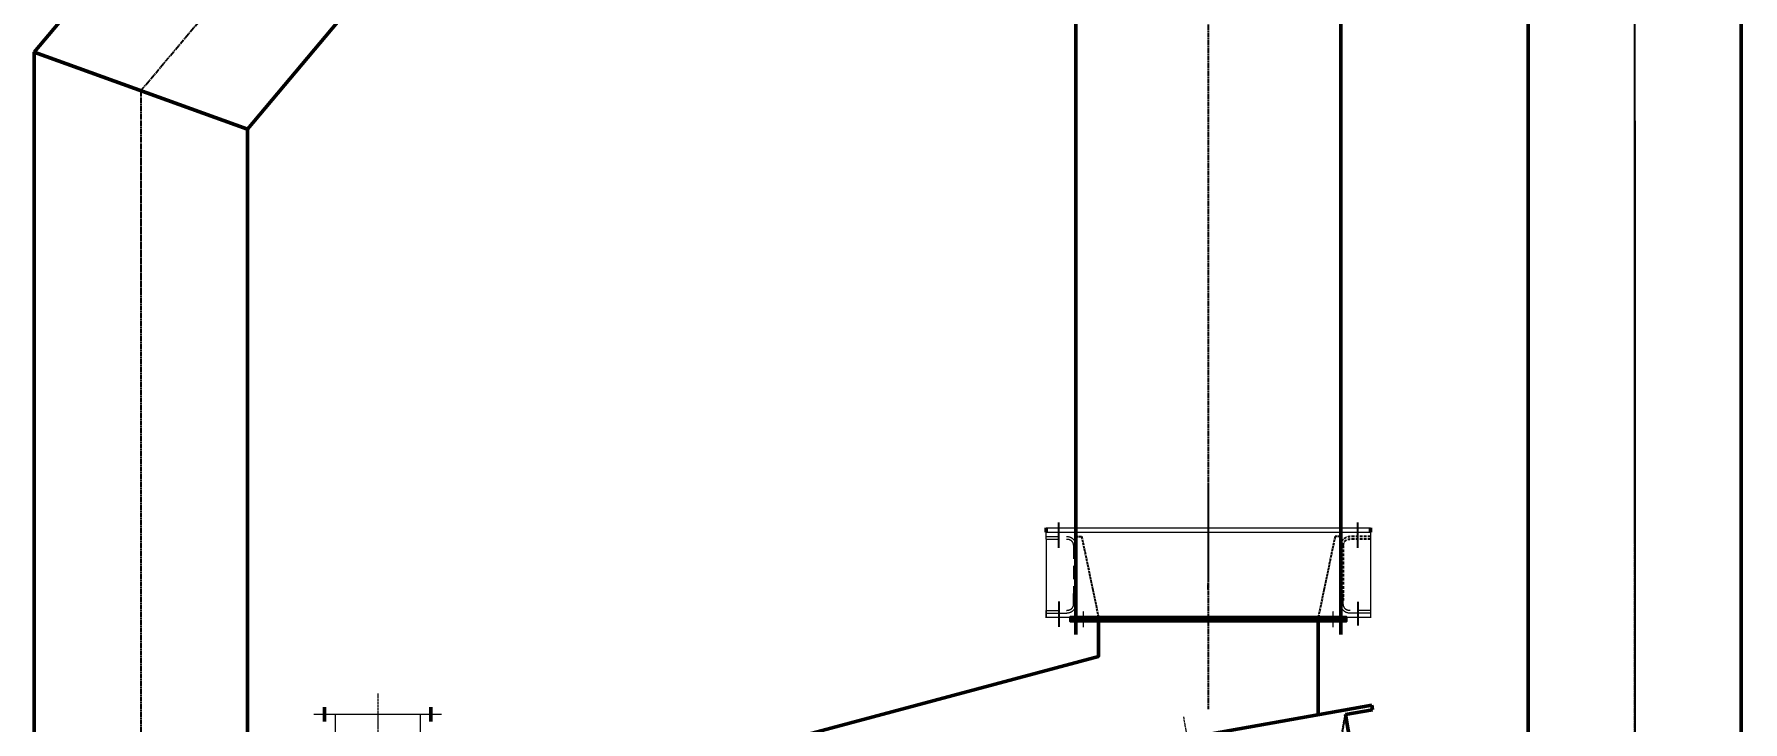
# Model space of a CAD drawing. Header units: millimetres. Extents: x -1263456 to 2767218, y -83310 to 50301.
# Drawn here: x 1098704 to 1102713, y -31069 to -29454 of the extents above; entities that cross this region are included whole.
import ezdxf

# ---------------------------------------------------------------- set-up
doc = ezdxf.new("R2010")
doc.units = ezdxf.units.MM
for name, pattern in [('AM_ISO02W050', [7.5, 6, -1.5]), ('AM_ISO08W050', [18, 12, -1.5, 3, -1.5]), ('AUSGEZOGEN', [0]), ('CENTER', [7, 4, -1, 1, -1]), ('HIDDEN', [9.525, 6.35, -3.175])]:
    doc.linetypes.add(name, pattern=pattern)
doc.layers.get('0').update_dxf_attribs({"color": 255, "lineweight": 50})
doc.layers.get('Defpoints').update_dxf_attribs({"linetype": 'AUSGEZOGEN'})
for name, color, linetype, lineweight in [('AM_0', 7, 'Continuous', 50), ('AM_3', 6, 'AM_ISO02W050', 25), ('AM_5', 3, 'Continuous', 25), ('AM_7', 4, 'AM_ISO08W050', 25), ('Cen', 3, 'CENTER', 13), ('CONT', 2, 'Continuous', 13)]:
    doc.layers.add(name, color=color, linetype=linetype, lineweight=lineweight)
doc.layers.add('HID', color=2, linetype='HIDDEN')
doc.styles.get("Standard").update_dxf_attribs({"font": 'ISOCP.SHX', "width": 0.7})
doc.dimstyles.new('AM_ISO$0', dxfattribs={"dimtxt": 3.5, "dimasz": 3.5, "dimexe": 1, "dimexo": 1, "dimgap": 1.5, "dimtad": 1, "dimdsep": 46, "dimtxsty": 'Standard', "dimcen": 0, "dimclrd": 256, "dimclre": 256, "dimclrt": 2, "dimazin": 2, "dimtp": 0.1, "dimtm": 0.1, "dimtfac": 0.71, "dimtmove": 0, "dimatfit": 3, "dimfxl": 1, "dimlwd": -1, "dimlwe": -1, "dimarcsym": 1})

# ---------------------------------------------------------------- blocks, each defined once
blk = doc.blocks.new('Chute for future')
at = {"layer": 'AM_0', "color": 30}
for p, q in [((1126411.3, -25954.4), (1126769.8, -27587.8, 0)), ((1125908.1, -26553.8, 0), (1126148.4, -27648.8, 0)), ((1126769.8, -29563.5, 0), (1126769.8, -27587.8, 0)), ((1126148.4, -29563.5, 0), (1126148.4, -27648.8, 0))]:
    blk.add_line(p, q, dxfattribs=at)
at = {"layer": 'AM_0'}
blk.add_line((1126148.4, -27648.8, 0), (1126769.8, -27587.8, 0), dxfattribs=at)
at = {"layer": 'AM_0', "color": 30}
blk.add_arc((1126767.2, -26764.1, 0), 884.5, 113.7305, 166.2457, dxfattribs=at)
at = {"layer": 'AM_7'}
for p, q in [((1126108.5, -26020.8), (1126459.1, -27618.3, 0)), ((1126459.1, -29458.1, 3.2), (1126459.6, -27618.3, 0))]:
    blk.add_line(p, q, dxfattribs=at)
blk = doc.blocks.new('A$Cb9ce5bf2')
for p, q in [((4.8, 2376.3, 3.2), (4.8, 2386.3, 3.2)), ((74.8, 2376.3, 3.2), (74.8, 2386.3, 3.2)), ((696.2, 2376.3, 3.2), (696.2, 2386.3, 3.2)), ((766.2, 2376.3, 3.2), (766.2, 2386.3, 3.2))]:
    blk.add_line(p, q)
at = {"color": 6, "ltscale": 2.25}
for p, q in [((643.5, 2168.3, 3.2), (127.5, 2168.3, 3.2)), ((1.9, 1970.3, 3.2), (0, 1959.5, 3.2)), ((2025.2, 1610.5, 3.2), (1.9, 1970.3, 3.2)), ((2209.5, 1932, 3.2), (2209.5, 1965.5, 3.2)), ((2459.5, 1932, 3.2), (2459.5, 1965.5, 3.2)), ((0, 1959.5, 3.2), (64, 1948.2, 3.2)), ((64, 1948.2, 3.2), (22, 1709.9, 3.2))]:
    blk.add_line(p, q, dxfattribs=at)
at = {"color": 6, "ltscale": 2.25, "elevation": 3.2}
blk.add_lwpolyline([(2042.7, 1709.9), (643.5, 2084.8), (643.5, 2168.3), (708.5, 2168.3), (708.5, 2176.3), (62.5, 2176.3), (62.5, 2168.3), (127.5, 2168.3), (127.5, 1948.2)], dxfattribs=at)
at = {"layer": 'AM_3'}
for p, q in [((74.8, 2366.3, 3.2), (74.8, 2376.3, 3.2)), ((74.8, 2366.3, 3.2), (88.1, 2366.3, 3.2)), ((88.1, 2366.3, 3.2), (127.8, 2176.3, 3.2)), ((682.8, 2366.3, 3.2), (643.1, 2176.3, 3.2)), ((696.2, 2366.3, 3.2), (682.8, 2366.3, 3.2)), ((696.2, 2366.3, 3.2), (696.2, 2376.3, 3.2)), ((74.8, 2214.7, 3.2), (74.8, 2336.3, 3.2))]:
    blk.add_line(p, q, dxfattribs=at)
at = {"layer": 'AM_3', "ltscale": 5}
blk.add_line((696.2, 2214.7, 3.2), (696.2, 2336.3, 3.2), dxfattribs=at)
at = {"layer": 'AM_7'}
blk.add_line((385.5, 2491.6, 3.2), (385.5, 1961.3, 3.2), dxfattribs=at)
at = {"layer": 'AM_7', "ltscale": 0.25}
for p, q in [((34.8, 2339.7, 3.2), (34.8, 2399.2, 3.2)), ((736.2, 2339.7, 3.2), (736.2, 2399.2, 3.2)), ((34.8, 2212.8, 3.2), (34.8, 2157.3, 3.2)), ((736.2, 2213.7, 3.2), (736.2, 2154.2, 3.2))]:
    blk.add_line(p, q, dxfattribs=at)
at = {"layer": 'Cen', "ltscale": 0.2}
for p, q in [((92.5, 2153.3, 3.2), (92.5, 2191.3, 3.2)), ((678.5, 2153.3, 3.2), (678.5, 2191.3, 3.2))]:
    blk.add_line(p, q, dxfattribs=at)
at = {"layer": 'Cen'}
for p, q in [((2334.5, 1997.4, 3.2), (2334.5, 1810.5, 3.2)), ((443.9, 1943, 3.2), (384.3, 1605.4, 3.2))]:
    blk.add_line(p, q, dxfattribs=at)
at = {"layer": 'CONT'}
for p, q in [((766.2, 2386.3, 3.2), (4.8, 2386.3, 3.2)), ((4.8, 2376.3, 3.2), (4.8, 2176.3, 3.2)), ((766.2, 2376.3, 3.2), (4.8, 2376.3, 3.2)), ((766.2, 2360.3, 3.2), (766.2, 2376.3, 3.2)), ((766.2, 2360.3, 3.2), (766.2, 2176.3, 3.2)), ((3.8, 2176.3, 3.2), (767.2, 2176.3, 3.2)), ((4.8, 2176.3, 3.2), (766.2, 2176.3, 3.2)), ((4.8, 2176.3, 3.2), (766.2, 2176.3, 3.2)), ((114.5, 2176.3, 3.2), (656.4, 2176.3, 3.2)), ((0, 1959.5, 3.2), (1.4, 1967.4, 3.2)), ((1.9, 1970.3, 3.2), (1.4, 1967.4, 3.2))]:
    blk.add_line(p, q, dxfattribs=at)
at = {"layer": 'CONT', "color": 6, "lineweight": 9}
for p, q in [((4.8, 2192.3, 3.2), (4.8, 2176.3, 3.2)), ((766.2, 2176.3, 3.2), (766.2, 2192.3, 3.2))]:
    blk.add_line(p, q, dxfattribs=at)
at = {"layer": 'CONT', "color": 4}
for p, q in [((2184.5, 1948.8, 3.2), (2484.5, 1948.8, 3.2)), ((2234.5, 1948.8, 3.2), (2234.5, 1848.8, 3.2)), ((2434.5, 1948.8, 3.2), (2434.5, 1848.8, 3.2))]:
    blk.add_line(p, q, dxfattribs=at)
at = {"layer": 'HID'}
for p, q in [((4.8, 2366.3, 3.2), (53.8, 2366.3, 3.2)), ((4.8, 2360.3, 3.2), (53.8, 2360.3, 3.2)), ((68.8, 2345.3, 3.2), (68.8, 2216.3, 3.2)), ((74.8, 2345.3, 3.2), (74.8, 2214.7, 3.2)), ((107.3, 1703, 3.2), (64, 1948.2, 3.2))]:
    blk.add_line(p, q, dxfattribs=at)
at = {"layer": 'HID', "lineweight": 9, "ltscale": 5}
for p, q in [((766.2, 2366.3, 3.2), (717.2, 2366.3, 3.2)), ((696.2, 2345.3, 3.2), (696.2, 2214.7, 3.2)), ((702.2, 2345.3, 3.2), (702.2, 2216.3, 3.2)), ((766.2, 2360.3, 3.2), (717.2, 2360.3, 3.2)), ((68.8, 2207.3, 3.2), (68.8, 2232.3, 3.2)), ((702.2, 2207.3, 3.2), (702.2, 2232.3, 3.2)), ((4.8, 2192.3, 3.2), (53.8, 2192.3, 3.2)), ((766.2, 2192.3, 3.2), (717.2, 2192.3, 3.2))]:
    blk.add_line(p, q, dxfattribs=at)
at = {"layer": 'HID', "lineweight": 9, "ltscale": 10}
for p, q in [((74.8, 2207.3, 3.2), (74.8, 2214.7, 3.2)), ((696.2, 2207.3, 3.2), (696.2, 2214.7, 3.2)), ((4.8, 2186.3, 3.2), (53.8, 2186.3, 3.2)), ((766.2, 2186.3, 3.2), (717.2, 2186.3, 3.2))]:
    blk.add_line(p, q, dxfattribs=at)
at = {"layer": 'HID', "elevation": 3.2}
blk.add_lwpolyline([(64, 1948.2), (107.3, 1703), (1983.1, 1372.2)], dxfattribs=at)
at = {"layer": 'HID'}
for radius in [21, 15]:
    blk.add_arc((53.8, 2345.3, 3.2), radius, 0, 90, dxfattribs=at)
at = {"layer": 'HID', "lineweight": 9, "ltscale": 5}
for centre, radius, start, end in [((717.2, 2345.3, 3.2), 21, 90, 180), ((717.2, 2345.3, 3.2), 15, 90, 180), ((53.8, 2207.3, 3.2), 15, 270, 0), ((717.2, 2207.3, 3.2), 15, 180, 270)]:
    blk.add_arc(centre, radius, start, end, dxfattribs=at)
at = {"layer": 'HID', "lineweight": 9, "ltscale": 10}
for centre, start, end in [((53.8, 2207.3, 3.2), 270, 0), ((717.2, 2207.3, 3.2), 180, 270)]:
    blk.add_arc(centre, 21, start, end, dxfattribs=at)
blk = doc.blocks.new('chute from diverter to conveyor')
at = {"layer": 'AM_0'}
for p, q in [((1098704.1, -28196.3, 0), (1099911.3, -26758.2, 0)), ((1099204.9, -28377.4, 0), (1100294.3, -27079.7, 0)), ((1098704.1, -28196.3, 0), (1098704.1, -32932.7, 0)), ((1098704.1, -28196.3, 0), (1099204.9, -28377.4, 0)), ((1099204.9, -28377.4, 0), (1099204.9, -32932.7, 0))]:
    blk.add_line(p, q, dxfattribs=at)
at = {"layer": 'AM_7'}
for q in [(1100365.4, -26606.1, 0), (1098954.5, -33157.7, 0)]:
    blk.add_line((1098954.5, -28286.8, 0), q, dxfattribs=at)
blk = doc.blocks.new('*D238')
at = {"layer": 'AM_5', "transparency": 16777216}
for p, q in [((1102459.5, -29658), (1102459.5, -33697.6)), ((1106084.6, -33074.7), (1106084.6, -33697.6)), ((1102722, -33622.6), (1105822.1, -33622.6))]:
    blk.add_line(p, q, dxfattribs=at)
for points in [[(1102722, -33578.8), (1102722, -33666.3), (1102459.5, -33622.6)], [(1105822.1, -33578.8), (1105822.1, -33666.3), (1106084.6, -33622.6)]]:
    blk.add_solid(points, dxfattribs=at)
at = {"layer": 'Defpoints', "color": 0, "transparency": 16777216}
for p in [(1102459.5, -29583, -0.1), (1106084.6, -32999.7, -3.3), (1106084.6, -33622.6)]:
    blk.add_point(p, dxfattribs=at)
at = {"layer": 'AM_5', "color": 2, "transparency": 16777216, "insert": (1104272.1, -33378.8), "char_height": 262.5, "attachment_point": 5, "bg_fill": 3, "box_fill_scale": 1.1, "bg_fill_color": 256, "bg_fill_true_color": 13158600, "bg_fill_transparency": 0}
blk.add_mtext('3625', dxfattribs=at)
blk = doc.blocks.new('*D226')
at = {"layer": 'AM_5', "transparency": 16777216}
for p, q in [((1102459.5, -30505.5), (1102459.5, -33947.6)), ((1098834.4, -33324.7), (1098834.4, -33947.6)), ((1102197, -33872.6), (1099096.9, -33872.6))]:
    blk.add_line(p, q, dxfattribs=at)
for points in [[(1099096.9, -33828.8), (1099096.9, -33916.3), (1098834.4, -33872.6)], [(1102197, -33828.8), (1102197, -33916.3), (1102459.5, -33872.6)]]:
    blk.add_solid(points, dxfattribs=at)
at = {"layer": 'Defpoints', "color": 0, "transparency": 16777216}
for p in [(1102459.5, -30430.5), (1098834.4, -33249.7), (1098834.4, -33872.6)]:
    blk.add_point(p, dxfattribs=at)
at = {"layer": 'AM_5', "color": 2, "transparency": 16777216, "insert": (1100647, -33628.8), "char_height": 262.5, "attachment_point": 5, "bg_fill": 3, "box_fill_scale": 1.1, "bg_fill_color": 256, "bg_fill_true_color": 13158600, "bg_fill_transparency": 0}
blk.add_mtext('3625', dxfattribs=at)

msp = doc.modelspace()

# ---------------------------------------------------------------- linework, layer by layer
at = {"layer": 'AM_7'}
msp.add_line((1102459.5, -30650.4, 0.1), (1102459.5, -19061, 0.1), dxfattribs=at)

# ---------------------------------------------------------------- block references
at = {"layer": 'AM_0'}
for name, p in [('chute from diverter to conveyor', (0, -1300, 0.1)), ('Chute for future', (-25000, -1300, 0.1))]:
    msp.add_blockref(name, p, dxfattribs=at)
at = {"layer": 'AM_0', "xscale": -1}
msp.add_blockref('A$Cb9ce5bf2', (1101844.6, -32999.7, -3.2), dxfattribs=at)

# ---------------------------------------------------------------- next in the draw order: dimensions: what is measured, and where the dimension line sits
at = {"layer": 'AM_5'}
dim = msp.add_linear_dim(base=(1106084.6, -33622.6, 0.1), p1=(1102459.5, -29583, 0), p2=(1106084.6, -32999.7, -3.2), dimstyle='AM_ISO$0', override={"dimscale": 75, "dimdec": 0, "dimpost": '', "dimadec": 2, "dimtdec": 6, "dimtfill": 1}, dxfattribs=at)
dim.commit()
dim.dimension.update_dxf_attribs({"geometry": '*D238', "text_midpoint": (1104272.1, -33378.8, 0.1)})

# ---------------------------------------------------------------- next in the draw order: linework, layer by layer
at = {"layer": 'AM_0'}
msp.add_line((1102709.5, -33430.1, 0.1), (1102709.5, -28219.8, 0.1), dxfattribs=at)

# ---------------------------------------------------------------- next in the draw order: dimensions: what is measured, and where the dimension line sits
at = {"layer": 'AM_5'}
dim = msp.add_linear_dim(base=(1098834.4, -33872.6, 0.1), p1=(1102459.5, -30430.5, 0.1), p2=(1098834.4, -33249.7, 0.1), dimstyle='AM_ISO$0', override={"dimscale": 75, "dimdec": 0, "dimtdec": 6, "dimtfill": 1}, dxfattribs=at)
dim.commit()
dim.dimension.update_dxf_attribs({"geometry": '*D226', "text_midpoint": (1100647, -33628.8, 0.1)})

# ---------------------------------------------------------------- next in the draw order: linework, layer by layer
at = {"layer": 'AM_0'}
msp.add_line((1102209.5, -33272.5, 0.1), (1102209.5, -28219.8, 0.1), dxfattribs=at)
at = {"layer": 'AM_7'}
msp.add_line((1102459.5, -33351.3, 0.1), (1102459.5, -28311.4, 0.1), dxfattribs=at)

doc.saveas('drawing.dxf')
